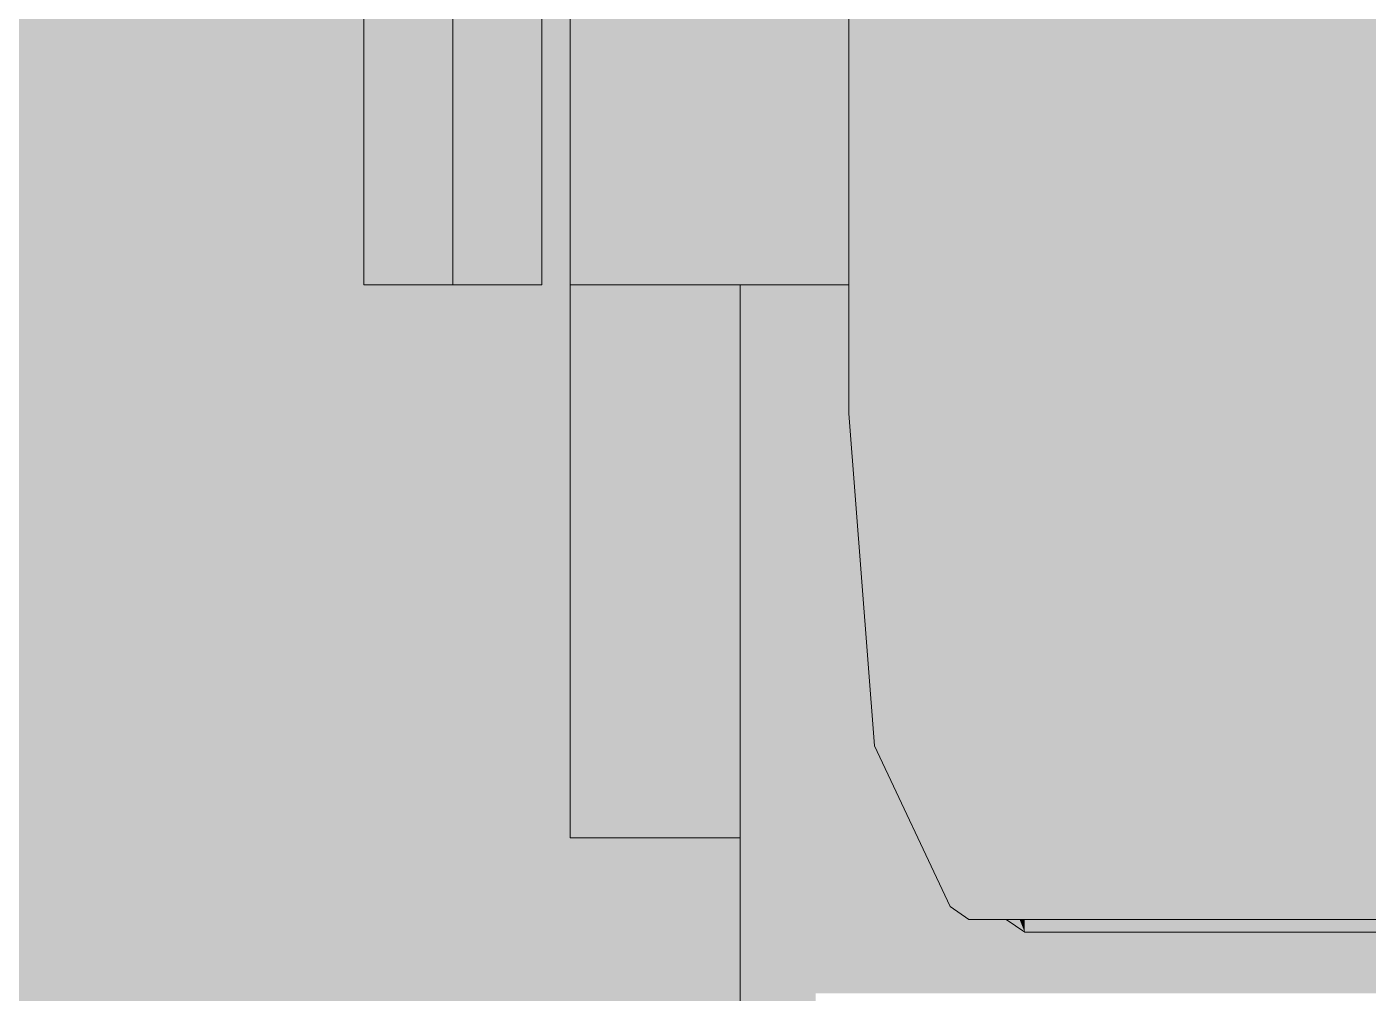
# Model space of a CAD drawing. Header units: millimetres. Extents: x 365175 to 2667127, y -330297 to -162108.
# Drawn here: x 1650483.9 to 1650741, y -327051.3 to -326866 of the extents above; entities that cross this region are included whole.
import ezdxf

# ---------------------------------------------------------------- set-up
doc = ezdxf.new("R2010")
doc.units = ezdxf.units.MM
doc.header["$MEASUREMENT"] = 0
doc.layers.add('Cars', color=7, linetype='Continuous')
doc.layers.add('TopoAlt', color=7, linetype='Continuous')

# ---------------------------------------------------------------- blocks, each defined once
blk = doc.blocks.new('Élément de coupe_26_1', base_point=(1275690.65, -327096.82))
at = {"layer": 'TopoAlt', "linetype": 'Continuous', "lineweight": 0, "true_color": 0x000000}
for points in [[(1647544.76, -325246.82), (1647544.76, -327196.82), (1647548.13, -327196.82), (1647548.13, -327146.82), (1649535.75, -327146.82), (1649535.75, -327096.82), (1650635.12, -327096.82), (1650620.62, -327079.82), (1650620.62, -327021.46), (1650588.05, -327021.46), (1650588.05, -326811.45), (1650582.65, -326811.45), (1650582.65, -326915.46), (1650548.52, -326915.46), (1650548.52, -325740.62), (1650528.94, -325737.51), (1650505, -325726.73), (1650495.39, -325702.79), (1650495.39, -325669.64), (1650502.64, -325642.83), (1650506.78, -325637.07), (1650538.09, -325621.73), (1650548.52, -325620.33), (1650548.52, -325590.33), (1650525.22, -325578.17), (1650523.64, -325573.38), (1650515.68, -325545.35), (1650522.4, -325411.08), (1650531.42, -325383.96), (1650535.35, -325377.42), (1650548.52, -325367.9), (1650548.52, -325246.82)], [(1650250.21, -327061.46), (1650250.21, -327096.82), (1650635.12, -327096.82), (1650620.62, -327079.82), (1650620.62, -327021.46), (1650588.05, -327021.46), (1650588.05, -326811.45), (1650582.65, -326811.45), (1650582.65, -326915.46), (1650548.52, -326915.46), (1650548.52, -326752.7), (1650465.31, -326752.7), (1650458.54, -326764.51), (1650448.54, -326764.51), (1650349.59, -326937.03), (1650310.78, -326955.86)]]:
    blk.add_hatch(color=18, dxfattribs=at).paths.add_polyline_path(points)
blk = doc.blocks.new('Élément de coupe_76_1', base_point=(1275690.65, -327096.82))
at = {"layer": 'Cars', "linetype": 'Continuous', "lineweight": 0, "true_color": 0x000000}
for points in [[(1650637.94, -326349.46), (1650588.05, -326349.46), (1650588.05, -326915.46), (1650641.5, -326892.67), (1650641.5, -326862.65), (1650640.9, -326862.03), (1650632.94, -326859.78), (1650624.98, -326851.41), (1650620.53, -326856.89), (1650611.76, -326853.27), (1650611.76, -326616.25), (1650620.53, -326612.63), (1650624.98, -326618.11), (1650632.94, -326609.74), (1650640.9, -326607.49), (1650641.5, -326606.87), (1650641.5, -326529.43), (1650643.07, -326509.01), (1650643.07, -326418.91), (1650650.37, -326401.52), (1650650.37, -326372.46), (1650637.94, -326372.46)], [(1650637.94, -326349.46), (1650588.05, -326349.46), (1650588.05, -326915.46), (1650641.5, -326892.67), (1650641.5, -326862.65), (1650640.9, -326862.03), (1650632.94, -326859.78), (1650624.98, -326851.41), (1650620.53, -326856.89), (1650611.76, -326853.27), (1650611.76, -326616.25), (1650620.53, -326612.63), (1650624.98, -326618.11), (1650632.94, -326609.74), (1650640.9, -326607.49), (1650641.5, -326606.87), (1650641.5, -326529.43), (1650643.07, -326509.01), (1650643.07, -326418.91), (1650650.37, -326401.52), (1650650.37, -326372.46), (1650637.94, -326372.46)], [(1650548.52, -326915.46), (1650565.59, -326438.55), (1650548.52, -326438.55)], [(1650548.52, -326915.46), (1650565.59, -326438.55), (1650548.52, -326438.55)], [(1650548.52, -326915.46), (1650565.59, -326438.55), (1650548.52, -326438.55)], [(1650565.59, -326915.46), (1650565.59, -326438.55), (1650548.52, -326915.46)], [(1650565.59, -326915.46), (1650565.59, -326438.55), (1650548.52, -326915.46)], [(1650565.59, -326915.46), (1650565.59, -326438.55), (1650548.52, -326915.46)], [(1650582.65, -326915.46), (1650582.65, -326785.46), (1650565.59, -326785.46)], [(1650582.65, -326915.46), (1650582.65, -326785.46), (1650565.59, -326785.46)], [(1650582.65, -326915.46), (1650582.65, -326785.46), (1650565.59, -326785.46)], [(1650582.65, -326915.46), (1650565.59, -326785.46), (1650565.59, -326915.46)], [(1650582.65, -326915.46), (1650565.59, -326785.46), (1650565.59, -326915.46)], [(1650582.65, -326915.46), (1650565.59, -326785.46), (1650565.59, -326915.46)], [(1650646.4, -326869.31), (1650646.4, -326817.92), (1650641.5, -326837.42)], [(1650646.4, -326869.31), (1650646.4, -326817.92), (1650641.5, -326837.42)], [(1650646.4, -326869.31), (1650657.3, -326837.87), (1650655.59, -326828.06), (1650654.28, -326823.08), (1650646.4, -326817.92)], [(1650646.4, -326869.31), (1650657.3, -326837.87), (1650655.59, -326828.06), (1650654.28, -326823.08), (1650646.4, -326817.92)], [(1650646.4, -326869.31), (1650641.5, -326837.42), (1650641.5, -326872.15)], [(1650646.4, -326869.31), (1650641.5, -326837.42), (1650641.5, -326872.15)], [(1650657.3, -326837.87), (1650646.4, -326869.31), (1650660.92, -326884.7), (1650660.92, -326852.02), (1650657.74, -326840.37)], [(1650657.3, -326837.87), (1650646.4, -326869.31), (1650660.92, -326884.7), (1650660.92, -326852.02), (1650657.74, -326840.37)], [(1650660.92, -326852.02), (1650660.92, -326884.7), (1650664.5, -326885.94), (1650662.84, -326858.77), (1650662.77, -326858.78)], [(1650660.92, -326852.02), (1650660.92, -326884.7), (1650664.5, -326885.94), (1650662.84, -326858.77), (1650662.77, -326858.78)], [(1650664.5, -326885.94), (1650789.19, -326885.94), (1650789.19, -326857.11), (1650724.93, -326857.95)], [(1650664.5, -326885.94), (1650789.19, -326885.94), (1650789.19, -326857.11), (1650724.93, -326857.95)], [(1650724.93, -326857.95), (1650664.5, -326858.75), (1650664.5, -326885.94)], [(1650724.93, -326857.95), (1650664.5, -326858.75), (1650664.5, -326885.94)], [(1650664.5, -326858.75), (1650662.84, -326858.77), (1650664.5, -326885.94)], [(1650664.5, -326858.75), (1650662.84, -326858.77), (1650664.5, -326885.94)], [(1650646.4, -326914.82), (1650646.4, -326869.31), (1650641.5, -326872.15)], [(1650646.4, -326914.82), (1650646.4, -326869.31), (1650641.5, -326872.15)], [(1650646.4, -326914.82), (1650660.92, -326884.7), (1650646.4, -326869.31)], [(1650646.4, -326914.82), (1650660.92, -326884.7), (1650646.4, -326869.31)], [(1650641.5, -326872.15), (1650641.5, -326900.88), (1650646.4, -326914.82)], [(1650641.5, -326872.15), (1650641.5, -326900.88), (1650646.4, -326914.82)], [(1650660.92, -326935.42), (1650660.92, -326884.7), (1650646.4, -326914.82)], [(1650660.92, -326935.42), (1650660.92, -326884.7), (1650646.4, -326914.82)], [(1650660.92, -326884.7), (1650664.5, -326937.08), (1650664.5, -326885.94)], [(1650660.92, -326884.7), (1650664.5, -326937.08), (1650664.5, -326885.94)], [(1650660.92, -326935.42), (1650664.5, -326937.08), (1650660.92, -326884.7)], [(1650660.92, -326935.42), (1650664.5, -326937.08), (1650660.92, -326884.7)], [(1650789.19, -326885.94), (1650664.5, -326937.08), (1650789.19, -326937.08)], [(1650789.19, -326885.94), (1650664.5, -326937.08), (1650789.19, -326937.08)], [(1650664.5, -326885.94), (1650664.5, -326937.08), (1650789.19, -326885.94)], [(1650664.5, -326885.94), (1650664.5, -326937.08), (1650789.19, -326885.94)], [(1650588.05, -326915.46), (1650641.5, -326915.46), (1650641.5, -326892.67)], [(1650588.05, -326915.46), (1650641.5, -326915.46), (1650641.5, -326892.67)], [(1650641.5, -326900.88), (1650641.5, -326922.34), (1650646.4, -326952.46)], [(1650641.5, -326900.88), (1650641.5, -326922.34), (1650646.4, -326952.46)], [(1650641.5, -326900.88), (1650646.4, -326952.46), (1650646.4, -326914.82)], [(1650641.5, -326900.88), (1650646.4, -326952.46), (1650646.4, -326914.82)], [(1650588.05, -326915.46), (1650588.05, -327021.46), (1650620.62, -326983.41), (1650620.62, -326941.56), (1650620.62, -326915.46)], [(1650588.05, -326915.46), (1650588.05, -327021.46), (1650620.62, -326983.41), (1650620.62, -326941.56), (1650620.62, -326915.46)], [(1650620.62, -326918.32), (1650635.12, -326926.82), (1650633.21, -326915.46), (1650620.62, -326915.46)], [(1650620.62, -326918.32), (1650635.12, -326926.82), (1650633.21, -326915.46), (1650620.62, -326915.46)], [(1650635.12, -326915.46), (1650633.21, -326915.46), (1650635.12, -326926.82)], [(1650635.12, -326915.46), (1650633.21, -326915.46), (1650635.12, -326926.82)], [(1650635.12, -326926.82), (1650641.5, -326926.82), (1650641.5, -326922.34), (1650641.5, -326915.46), (1650635.12, -326915.46)], [(1650635.12, -326926.82), (1650641.5, -326926.82), (1650641.5, -326922.34), (1650641.5, -326915.46), (1650635.12, -326915.46)], [(1650646.4, -326952.46), (1650660.92, -326935.42), (1650646.4, -326914.82)], [(1650646.4, -326952.46), (1650660.92, -326935.42), (1650646.4, -326914.82)], [(1650635.12, -326926.82), (1650620.62, -326918.32), (1650635.12, -326997.24)], [(1650635.12, -326926.82), (1650620.62, -326918.32), (1650635.12, -326997.24)], [(1650620.62, -326985.22), (1650635.12, -326997.24), (1650620.62, -326918.32)], [(1650620.62, -326985.22), (1650635.12, -326997.24), (1650620.62, -326918.32)], [(1650641.5, -326922.34), (1650646.4, -326980.59), (1650646.4, -326952.46)], [(1650641.5, -326922.34), (1650646.4, -326980.59), (1650646.4, -326952.46)], [(1650641.5, -326922.34), (1650641.5, -326935.6), (1650646.4, -326980.59)], [(1650641.5, -326922.34), (1650641.5, -326935.6), (1650646.4, -326980.59)], [(1650635.12, -326926.82), (1650641.5, -326930.27), (1650641.5, -326926.82)], [(1650635.12, -326926.82), (1650641.5, -326930.27), (1650641.5, -326926.82)], [(1650635.12, -326926.82), (1650635.12, -326997.24), (1650645.89, -326997.24), (1650641.5, -326940.09), (1650641.5, -326930.27)], [(1650635.12, -326926.82), (1650635.12, -326997.24), (1650645.89, -326997.24), (1650641.5, -326940.09), (1650641.5, -326930.27)], [(1650641.5, -326935.6), (1650646.4, -326997.98), (1650646.4, -326980.59)], [(1650641.5, -326935.6), (1650646.4, -326997.98), (1650646.4, -326980.59)], [(1650641.5, -326940.09), (1650646.4, -326997.98), (1650641.5, -326935.6)], [(1650641.5, -326940.09), (1650646.4, -326997.98), (1650641.5, -326935.6)], [(1650646.4, -326952.46), (1650660.92, -326977.38), (1650660.92, -326935.42)], [(1650646.4, -326952.46), (1650660.92, -326977.38), (1650660.92, -326935.42)], [(1650660.92, -326935.42), (1650664.5, -326979.37), (1650664.5, -326937.08)], [(1650660.92, -326935.42), (1650664.5, -326979.37), (1650664.5, -326937.08)], [(1650660.92, -326977.38), (1650664.5, -326979.37), (1650660.92, -326935.42)], [(1650660.92, -326977.38), (1650664.5, -326979.37), (1650660.92, -326935.42)], [(1650664.5, -326937.08), (1650664.5, -326979.37), (1650789.19, -326937.08)], [(1650664.5, -326937.08), (1650664.5, -326979.37), (1650789.19, -326937.08)], [(1650789.19, -326937.08), (1650664.5, -326979.37), (1650789.19, -326979.37)], [(1650789.19, -326937.08), (1650664.5, -326979.37), (1650789.19, -326979.37)], [(1650641.5, -326940.09), (1650646.4, -327003.86), (1650646.4, -326997.98)], [(1650641.5, -326940.09), (1650646.4, -327003.86), (1650646.4, -326997.98)], [(1650646.4, -326980.59), (1650660.92, -326977.38), (1650646.4, -326952.46)], [(1650646.4, -326980.59), (1650660.92, -326977.38), (1650646.4, -326952.46)], [(1650660.92, -326977.38), (1650646.4, -326980.59), (1650660.92, -327008.72)], [(1650660.92, -326977.38), (1650646.4, -326980.59), (1650660.92, -327008.72)], [(1650660.92, -326977.38), (1650664.5, -327010.98), (1650664.5, -326979.37)], [(1650660.92, -326977.38), (1650664.5, -327010.98), (1650664.5, -326979.37)], [(1650660.92, -327008.72), (1650664.5, -327010.98), (1650660.92, -326977.38)], [(1650660.92, -327008.72), (1650664.5, -327010.98), (1650660.92, -326977.38)], [(1650646.4, -326980.59), (1650646.4, -326997.98), (1650660.92, -327008.72)], [(1650646.4, -326980.59), (1650646.4, -326997.98), (1650660.92, -327008.72)], [(1650664.5, -326979.37), (1650664.5, -327010.98), (1650789.19, -326979.37)], [(1650664.5, -326979.37), (1650664.5, -327010.98), (1650789.19, -326979.37)], [(1650789.19, -326979.37), (1650664.5, -327010.98), (1650789.19, -327010.98)], [(1650789.19, -326979.37), (1650664.5, -327010.98), (1650789.19, -327010.98)], [(1650620.62, -326983.41), (1650588.05, -327021.46), (1650620.62, -327021.46), (1650620.62, -326985.22)], [(1650620.62, -326983.41), (1650588.05, -327021.46), (1650620.62, -327021.46), (1650620.62, -326985.22)], [(1650620.62, -326985.22), (1650635.12, -327051.27), (1650635.12, -326997.24)], [(1650620.62, -326985.22), (1650635.12, -327051.27), (1650635.12, -326997.24)], [(1650620.62, -327036.55), (1650635.12, -327051.27), (1650620.62, -326985.22)], [(1650620.62, -327036.55), (1650635.12, -327051.27), (1650620.62, -326985.22)], [(1650635.12, -326997.24), (1650635.12, -327051.27), (1650765.69, -327051.27), (1650737.46, -327039.59), (1650675.19, -327039.59), (1650671.62, -327037.12), (1650664.5, -327037.12), (1650660.92, -327034.65), (1650646.4, -327003.86), (1650646.24, -327001.84)], [(1650635.12, -326997.24), (1650635.12, -327051.27), (1650765.69, -327051.27), (1650737.46, -327039.59), (1650675.19, -327039.59), (1650671.62, -327037.12), (1650664.5, -327037.12), (1650660.92, -327034.65), (1650646.4, -327003.86), (1650646.24, -327001.84)], [(1650635.12, -326997.24), (1650646.24, -327001.84), (1650645.89, -326997.24)], [(1650635.12, -326997.24), (1650646.24, -327001.84), (1650645.89, -326997.24)], [(1650646.4, -326997.98), (1650660.92, -327028.1), (1650660.92, -327008.72)], [(1650646.4, -326997.98), (1650660.92, -327028.1), (1650660.92, -327008.72)], [(1650660.92, -327028.1), (1650646.4, -326997.98), (1650646.4, -327003.86)], [(1650660.92, -327028.1), (1650646.4, -326997.98), (1650646.4, -327003.86)], [(1650646.4, -327003.86), (1650660.92, -327034.65), (1650660.92, -327028.1)], [(1650646.4, -327003.86), (1650660.92, -327034.65), (1650660.92, -327028.1)], [(1650660.92, -327008.72), (1650664.5, -327030.51), (1650664.5, -327010.98)], [(1650660.92, -327008.72), (1650664.5, -327030.51), (1650664.5, -327010.98)], [(1650660.92, -327028.1), (1650664.5, -327030.51), (1650660.92, -327008.72)], [(1650660.92, -327028.1), (1650664.5, -327030.51), (1650660.92, -327008.72)], [(1650789.19, -327010.98), (1650664.5, -327010.98), (1650664.5, -327030.51)], [(1650789.19, -327010.98), (1650664.5, -327010.98), (1650664.5, -327030.51)], [(1650789.19, -327010.98), (1650664.5, -327030.51), (1650789.19, -327030.51)], [(1650789.19, -327010.98), (1650664.5, -327030.51), (1650789.19, -327030.51)], [(1650660.92, -327034.65), (1650664.5, -327037.12), (1650660.92, -327028.1)], [(1650660.92, -327034.65), (1650664.5, -327037.12), (1650660.92, -327028.1)], [(1650660.92, -327028.1), (1650664.5, -327037.12), (1650664.5, -327030.51)], [(1650660.92, -327028.1), (1650664.5, -327037.12), (1650664.5, -327030.51)], [(1650664.5, -327037.12), (1650789.19, -327030.51), (1650664.5, -327030.51)], [(1650664.5, -327037.12), (1650789.19, -327030.51), (1650664.5, -327030.51)], [(1650789.19, -327030.51), (1650664.5, -327037.12), (1650789.19, -327037.12)], [(1650789.19, -327030.51), (1650664.5, -327037.12), (1650789.19, -327037.12)], [(1650721.84, -327037.12), (1650675.19, -327039.59), (1650799.88, -327039.59), (1650799.88, -327032.99), (1650792.54, -327033.37), (1650792.28, -327034.41), (1650789.19, -327037.12)], [(1650721.84, -327037.12), (1650675.19, -327039.59), (1650799.88, -327039.59), (1650799.88, -327032.99), (1650792.54, -327033.37), (1650792.28, -327034.41), (1650789.19, -327037.12)], [(1650635.12, -327085.24), (1650635.12, -327051.27), (1650620.62, -327036.55)], [(1650635.12, -327085.24), (1650635.12, -327051.27), (1650620.62, -327036.55)], [(1650620.62, -327036.55), (1650620.62, -327068.82), (1650635.12, -327085.24)], [(1650620.62, -327036.55), (1650620.62, -327068.82), (1650635.12, -327085.24)], [(1650671.62, -327037.12), (1650675.19, -327039.59), (1650674.21, -327037.12)], [(1650671.62, -327037.12), (1650675.19, -327039.59), (1650674.21, -327037.12)], [(1650675.19, -327037.12), (1650674.21, -327037.12), (1650675.19, -327039.59)], [(1650675.19, -327037.12), (1650674.21, -327037.12), (1650675.19, -327039.59)], [(1650675.19, -327037.12), (1650675.19, -327039.59), (1650721.84, -327037.12)], [(1650675.19, -327037.12), (1650675.19, -327039.59), (1650721.84, -327037.12)], [(1650737.46, -327039.59), (1650765.69, -327051.27), (1650765.69, -327039.59)], [(1650737.46, -327039.59), (1650765.69, -327051.27), (1650765.69, -327039.59)]]:
    blk.add_hatch(color=18, dxfattribs=at).paths.add_polyline_path(points)
at = {"layer": 'Cars', "color": 7, "linetype": 'Continuous', "lineweight": 13}
for p, q in [((1650588.05, -326915.46), (1650588.05, -326349.46)), ((1650548.52, -326438.55), (1650548.52, -326915.46)), ((1650565.59, -326915.46), (1650565.59, -326438.55)), ((1650582.65, -326785.46), (1650582.65, -326915.46)), ((1650641.5, -326837.42), (1650641.5, -326872.15)), ((1650641.5, -326872.15), (1650641.5, -326900.88)), ((1650641.5, -326900.88), (1650641.5, -326922.34)), ((1650548.52, -326915.46), (1650565.59, -326915.46)), ((1650582.65, -326915.46), (1650565.59, -326915.46)), ((1650588.05, -326915.46), (1650641.5, -326915.46)), ((1650588.05, -326915.46), (1650588.05, -327021.46)), ((1650620.62, -326915.46), (1650620.62, -326918.32)), ((1650620.62, -326985.22), (1650620.62, -326918.32)), ((1650641.5, -326922.34), (1650641.5, -326935.6)), ((1650641.5, -326935.6), (1650641.5, -326940.09)), ((1650646.4, -327003.86), (1650641.5, -326940.09)), ((1650620.62, -327036.55), (1650620.62, -326985.22)), ((1650660.92, -327034.65), (1650646.4, -327003.86)), ((1650588.05, -327021.46), (1650620.62, -327021.46)), ((1650664.5, -327037.12), (1650660.92, -327034.65)), ((1650620.62, -327068.82), (1650620.62, -327036.55)), ((1650789.19, -327037.12), (1650664.5, -327037.12)), ((1650671.62, -327037.12), (1650675.19, -327039.59)), ((1650675.19, -327039.59), (1650799.88, -327039.59))]:
    blk.add_line(p, q, dxfattribs=at)

msp = doc.modelspace()

# ---------------------------------------------------------------- block references
at = {"layer": 'Cars', "lineweight": 0}
msp.add_blockref('Élément de coupe_76_1', (1275690.645, -327096.824), dxfattribs=at)
at = {"layer": 'TopoAlt', "lineweight": 0}
msp.add_blockref('Élément de coupe_26_1', (1275690.645, -327096.824), dxfattribs=at)

doc.saveas('drawing.dxf')
